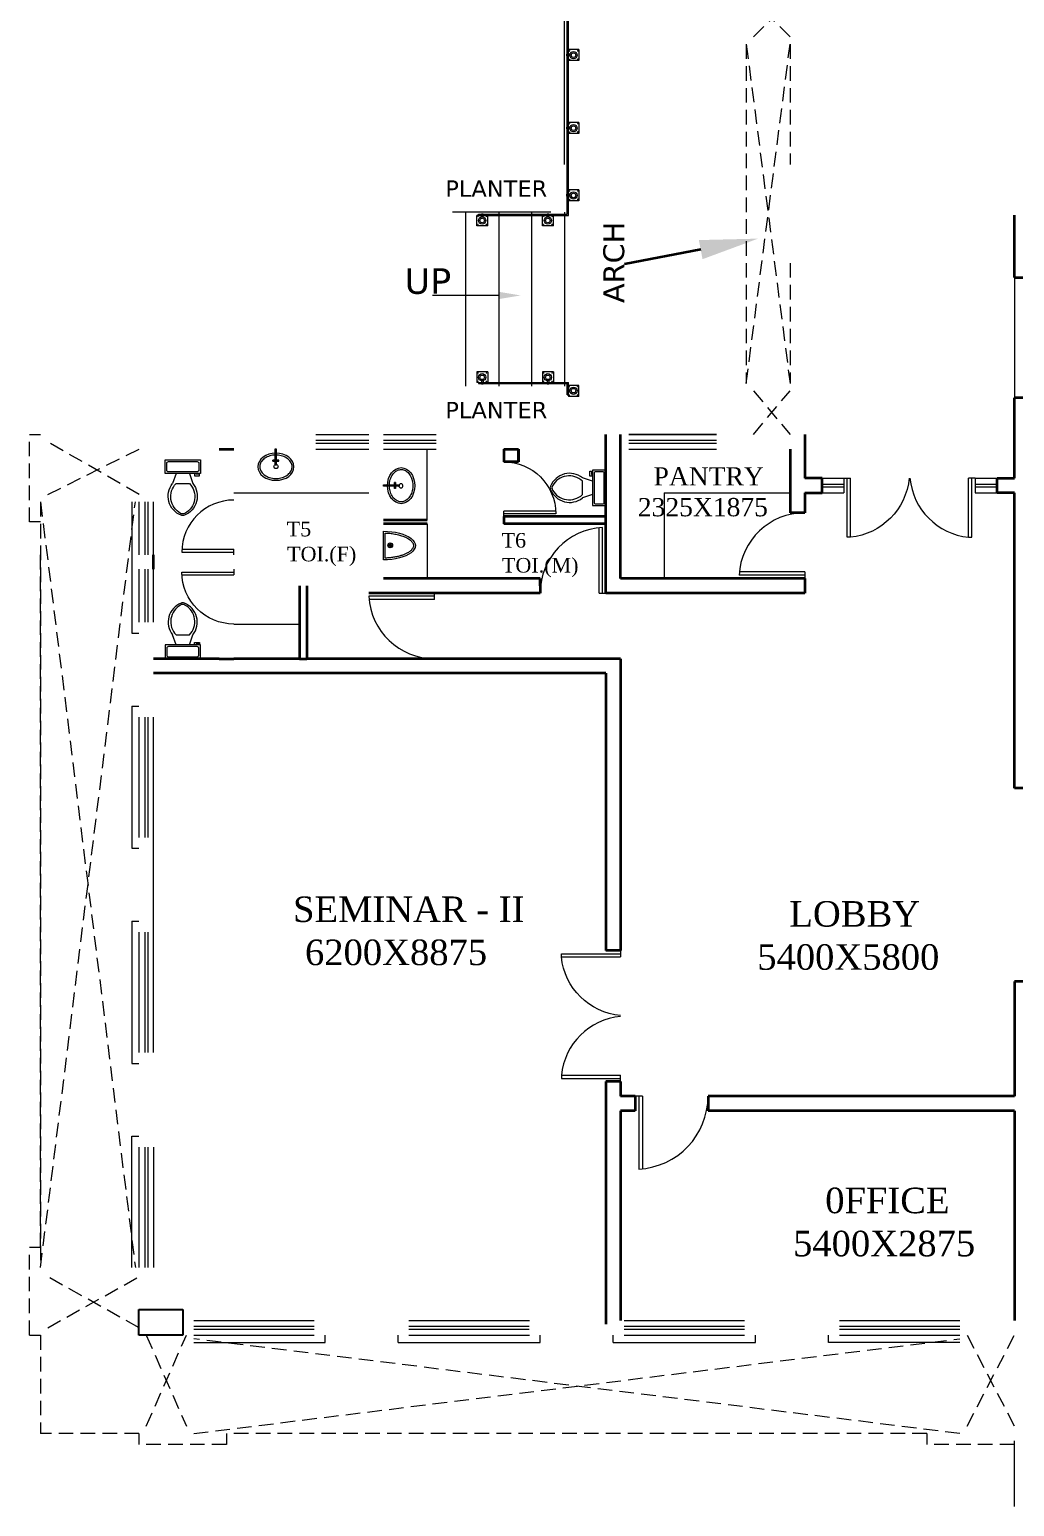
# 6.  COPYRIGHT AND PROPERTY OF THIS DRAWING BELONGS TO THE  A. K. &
# Model space of a CAD drawing. Header units: millimetres. Extents: x -3092162 to 4513894, y -12317808 to 1849994.
# Drawn here: x -449314 to -435814, y -5886606 to -5866354 of the extents above; entities that cross this region are included whole.
import ezdxf

# ---------------------------------------------------------------- set-up
doc = ezdxf.new("R2010")
doc.units = ezdxf.units.MM
doc.header["$LTSCALE"] = 2
doc.header["$MEASUREMENT"] = 0
doc.linetypes.add('DASHED2', pattern=[0.375, 0.25, -0.125])
doc.layers.add('AEROW', color=7, linetype='Continuous', lineweight=15, true_color=0x0d0d0d)
doc.layers.add('DOT', color=7, linetype='DASHED2', lineweight=0, true_color=0x89067c)
for name, color, linetype, lineweight in [('DETAIL', 240, 'Continuous', 9), ('DOOR', 27, 'Continuous', 5), ('door text', 7, 'Continuous', 15), ('FIXTURE', 252, 'Continuous', 0), ('glass', 5, 'Continuous', 15), ('RAILING', 47, 'Continuous', 13), ('RAMP', 253, 'Continuous', 9), ('SILL', 74, 'Continuous', 9), ('STAIR', 252, 'Continuous', 9), ('TEXT', 7, 'Continuous', 13), ('WAll', 250, 'Continuous', 35)]:
    doc.layers.add(name, color=color, linetype=linetype, lineweight=lineweight)
doc.styles.get("Standard").update_dxf_attribs({"font": '', "height": 500})
doc.styles.add('style2', font='')
doc.styles.get('Standard').set_extended_font_data('Times New Roman')
doc.styles.get('style2').set_extended_font_data('Verdana')

msp = doc.modelspace()

# ---------------------------------------------------------------- linework, layer by layer
at = {"ltscale": 100}
for p, q in [((-447814.3, -5883906.2), (-447214.3, -5883906.2)), ((-447814.3, -5884256.2), (-447814.3, -5883906.2)), ((-447214.3, -5883906.2), (-447214.3, -5884256.2)), ((-447214.3, -5884256.2), (-447814.3, -5884256.2))]:
    msp.add_line(p, q, dxfattribs=at)
at = {"layer": 'AEROW', "lineweight": 35, "ltscale": 100}
msp.add_lwpolyline([(-440114.6, -5869372.3), (-441160.4, -5869573)], dxfattribs=at)
at = {"layer": 'AEROW', "ltscale": 100}
msp.add_lwpolyline([(-442881.2, -5870000.4), (-443790.6, -5870000.4)], dxfattribs=at)
at = {"layer": 'AEROW', "lineweight": 35, "ltscale": 100}
msp.add_solid([(-440139.7, -5869241.3), (-439328.9, -5869221.5), (-440089.4, -5869503.2)], dxfattribs=at)
at = {"layer": 'AEROW', "ltscale": 100}
msp.add_solid([(-442881.2, -5869950.4), (-442581.2, -5870000.4), (-442881.2, -5870050.4)], dxfattribs=at)
at = {"layer": 'DETAIL', "color": 253, "lineweight": 5, "ltscale": 0.5}
for p, q in [((-441783.1, -5866628.7), (-441928.1, -5866628.7)), ((-441783.1, -5866778.7), (-441928.1, -5866778.7)), ((-441920.6, -5866641.7), (-441913.6, -5866641.7)), ((-441920.6, -5866641.7), (-441920.6, -5866648.7)), ((-441920.6, -5866648.7), (-441913.6, -5866648.7)), ((-441920.6, -5866758.7), (-441913.6, -5866758.7)), ((-441920.6, -5866758.7), (-441920.6, -5866765.7)), ((-441920.6, -5866765.7), (-441913.6, -5866765.7)), ((-441913.6, -5866641.7), (-441913.6, -5866648.7)), ((-441913.6, -5866758.7), (-441913.6, -5866765.7)), ((-441795.6, -5866641.7), (-441802.6, -5866641.7)), ((-441802.6, -5866641.7), (-441802.6, -5866648.7)), ((-441795.6, -5866648.7), (-441802.6, -5866648.7)), ((-441795.6, -5866758.7), (-441802.6, -5866758.7)), ((-441802.6, -5866758.7), (-441802.6, -5866765.7)), ((-441795.6, -5866765.7), (-441802.6, -5866765.7)), ((-441795.6, -5866641.7), (-441795.6, -5866648.7)), ((-441795.6, -5866758.7), (-441795.6, -5866765.7)), ((-441783.1, -5866628.7), (-441783.1, -5866778.7)), ((-441783.1, -5867628.7), (-441928.1, -5867628.7)), ((-441783.1, -5867778.7), (-441928.1, -5867778.7)), ((-441920.6, -5867641.7), (-441913.6, -5867641.7)), ((-441920.6, -5867641.7), (-441920.6, -5867648.7)), ((-441920.6, -5867648.7), (-441913.6, -5867648.7)), ((-441920.6, -5867758.7), (-441913.6, -5867758.7)), ((-441920.6, -5867758.7), (-441920.6, -5867765.7)), ((-441920.6, -5867765.7), (-441913.6, -5867765.7)), ((-441913.6, -5867641.7), (-441913.6, -5867648.7)), ((-441913.6, -5867758.7), (-441913.6, -5867765.7)), ((-441795.6, -5867641.7), (-441802.6, -5867641.7)), ((-441802.6, -5867641.7), (-441802.6, -5867648.7)), ((-441795.6, -5867648.7), (-441802.6, -5867648.7)), ((-441795.6, -5867758.7), (-441802.6, -5867758.7)), ((-441802.6, -5867758.7), (-441802.6, -5867765.7)), ((-441795.6, -5867765.7), (-441802.6, -5867765.7)), ((-441795.6, -5867641.7), (-441795.6, -5867648.7)), ((-441795.6, -5867758.7), (-441795.6, -5867765.7)), ((-441783.1, -5867628.7), (-441783.1, -5867778.7)), ((-441783.1, -5868551.3), (-441928.1, -5868551.3)), ((-441920.6, -5868564.3), (-441913.6, -5868564.3)), ((-441920.6, -5868564.3), (-441920.6, -5868571.3)), ((-441920.6, -5868571.3), (-441913.6, -5868571.3)), ((-441913.6, -5868564.3), (-441913.6, -5868571.3)), ((-441795.6, -5868564.3), (-441802.6, -5868564.3)), ((-441802.6, -5868564.3), (-441802.6, -5868571.3)), ((-441795.6, -5868571.3), (-441802.6, -5868571.3)), ((-441795.6, -5868564.3), (-441795.6, -5868571.3)), ((-441783.1, -5868551.3), (-441783.1, -5868701.3)), ((-441783.1, -5868701.3), (-441928.1, -5868701.3)), ((-441920.6, -5868681.3), (-441913.6, -5868681.3)), ((-441920.6, -5868681.3), (-441920.6, -5868688.3)), ((-441920.6, -5868688.3), (-441913.6, -5868688.3)), ((-441913.6, -5868681.3), (-441913.6, -5868688.3)), ((-441795.6, -5868681.3), (-441802.6, -5868681.3)), ((-441802.6, -5868681.3), (-441802.6, -5868688.3)), ((-441795.6, -5868688.3), (-441802.6, -5868688.3)), ((-441795.6, -5868681.3), (-441795.6, -5868688.3)), ((-443183.1, -5869047.9), (-443183.1, -5868902.9)), ((-443170.1, -5868910.4), (-443170.1, -5868917.4)), ((-443163.1, -5868910.4), (-443170.1, -5868910.4)), ((-443163.1, -5868917.4), (-443170.1, -5868917.4)), ((-443170.1, -5869035.4), (-443170.1, -5869028.4)), ((-443163.1, -5869028.4), (-443170.1, -5869028.4)), ((-443163.1, -5868910.4), (-443163.1, -5868917.4)), ((-443163.1, -5869035.4), (-443163.1, -5869028.4)), ((-443053.1, -5868910.4), (-443053.1, -5868917.4)), ((-443046.1, -5868910.4), (-443053.1, -5868910.4)), ((-443046.1, -5868917.4), (-443053.1, -5868917.4)), ((-443053.1, -5869035.4), (-443053.1, -5869028.4)), ((-443046.1, -5869028.4), (-443053.1, -5869028.4)), ((-443046.1, -5868910.4), (-443046.1, -5868917.4)), ((-443046.1, -5869035.4), (-443046.1, -5869028.4)), ((-443033.1, -5869047.9), (-443033.1, -5868902.9)), ((-442283.1, -5869047.9), (-442283.1, -5868902.9)), ((-442270.1, -5868910.4), (-442270.1, -5868917.4)), ((-442263.1, -5868910.4), (-442270.1, -5868910.4)), ((-442263.1, -5868917.4), (-442270.1, -5868917.4)), ((-442270.1, -5869035.4), (-442270.1, -5869028.4)), ((-442263.1, -5869028.4), (-442270.1, -5869028.4)), ((-442263.1, -5868910.4), (-442263.1, -5868917.4)), ((-442263.1, -5869035.4), (-442263.1, -5869028.4)), ((-442153.1, -5868910.4), (-442153.1, -5868917.4)), ((-442146.1, -5868910.4), (-442153.1, -5868910.4)), ((-442146.1, -5868917.4), (-442153.1, -5868917.4)), ((-442153.1, -5869035.4), (-442153.1, -5869028.4)), ((-442146.1, -5869028.4), (-442153.1, -5869028.4)), ((-442146.1, -5868910.4), (-442146.1, -5868917.4)), ((-442146.1, -5869035.4), (-442146.1, -5869028.4)), ((-442133.1, -5869047.9), (-442133.1, -5868902.9)), ((-443033.1, -5869047.9), (-443183.1, -5869047.9)), ((-443163.1, -5869035.4), (-443170.1, -5869035.4)), ((-443046.1, -5869035.4), (-443053.1, -5869035.4)), ((-442133.1, -5869047.9), (-442283.1, -5869047.9)), ((-442263.1, -5869035.4), (-442270.1, -5869035.4)), ((-442146.1, -5869035.4), (-442153.1, -5869035.4)), ((-443033.1, -5871047.9), (-443183.1, -5871047.9)), ((-443183.1, -5871047.9), (-443183.1, -5871192.9)), ((-443033.1, -5871047.9), (-443033.1, -5871192.9)), ((-442133.1, -5871047.9), (-442283.1, -5871047.9)), ((-442283.1, -5871047.9), (-442283.1, -5871192.9)), ((-442133.1, -5871047.9), (-442133.1, -5871192.9)), ((-443170.1, -5871060.4), (-443170.1, -5871067.4)), ((-443163.1, -5871060.4), (-443170.1, -5871060.4)), ((-443163.1, -5871067.4), (-443170.1, -5871067.4)), ((-443170.1, -5871185.4), (-443170.1, -5871178.4)), ((-443163.1, -5871178.4), (-443170.1, -5871178.4)), ((-443163.1, -5871185.4), (-443170.1, -5871185.4)), ((-443163.1, -5871060.4), (-443163.1, -5871067.4)), ((-443163.1, -5871185.4), (-443163.1, -5871178.4)), ((-443053.1, -5871060.4), (-443053.1, -5871067.4)), ((-443046.1, -5871060.4), (-443053.1, -5871060.4)), ((-443046.1, -5871067.4), (-443053.1, -5871067.4)), ((-443053.1, -5871185.4), (-443053.1, -5871178.4)), ((-443046.1, -5871178.4), (-443053.1, -5871178.4)), ((-443046.1, -5871185.4), (-443053.1, -5871185.4)), ((-443046.1, -5871060.4), (-443046.1, -5871067.4)), ((-443046.1, -5871185.4), (-443046.1, -5871178.4)), ((-442270.1, -5871060.4), (-442270.1, -5871067.4)), ((-442263.1, -5871060.4), (-442270.1, -5871060.4)), ((-442263.1, -5871067.4), (-442270.1, -5871067.4)), ((-442270.1, -5871185.4), (-442270.1, -5871178.4)), ((-442263.1, -5871178.4), (-442270.1, -5871178.4)), ((-442263.1, -5871185.4), (-442270.1, -5871185.4)), ((-442263.1, -5871060.4), (-442263.1, -5871067.4)), ((-442263.1, -5871185.4), (-442263.1, -5871178.4)), ((-442153.1, -5871060.4), (-442153.1, -5871067.4)), ((-442146.1, -5871060.4), (-442153.1, -5871060.4)), ((-442146.1, -5871067.4), (-442153.1, -5871067.4)), ((-442153.1, -5871185.4), (-442153.1, -5871178.4)), ((-442146.1, -5871178.4), (-442153.1, -5871178.4)), ((-442146.1, -5871185.4), (-442153.1, -5871185.4)), ((-442146.1, -5871060.4), (-442146.1, -5871067.4)), ((-442146.1, -5871185.4), (-442146.1, -5871178.4)), ((-441783.1, -5871234.5), (-441928.1, -5871234.5)), ((-441920.6, -5871247.5), (-441913.6, -5871247.5)), ((-441920.6, -5871254.5), (-441920.6, -5871247.5)), ((-441920.6, -5871254.5), (-441913.6, -5871254.5)), ((-441913.6, -5871254.5), (-441913.6, -5871247.5)), ((-441795.6, -5871247.5), (-441802.6, -5871247.5)), ((-441802.6, -5871254.5), (-441802.6, -5871247.5)), ((-441795.6, -5871254.5), (-441802.6, -5871254.5)), ((-441795.6, -5871254.5), (-441795.6, -5871247.5)), ((-441783.1, -5871384.5), (-441783.1, -5871234.5)), ((-441783.1, -5871384.5), (-441928.1, -5871384.5)), ((-441920.6, -5871364.5), (-441913.6, -5871364.5)), ((-441920.6, -5871371.5), (-441920.6, -5871364.5)), ((-441920.6, -5871371.5), (-441913.6, -5871371.5)), ((-441913.6, -5871371.5), (-441913.6, -5871364.5)), ((-441795.6, -5871364.5), (-441802.6, -5871364.5)), ((-441802.6, -5871371.5), (-441802.6, -5871364.5)), ((-441795.6, -5871371.5), (-441802.6, -5871371.5)), ((-441795.6, -5871371.5), (-441795.6, -5871364.5))]:
    msp.add_line(p, q, dxfattribs=at)
at = {"layer": 'DOOR', "color": 252, "ltscale": 200}
for p, q in [((-438151.8, -5872506.2), (-438061.8, -5872506.2)), ((-438106.8, -5873316.2), (-438106.8, -5872506.2)), ((-438061.8, -5873316.2), (-438061.8, -5872506.2)), ((-436441.8, -5873316.2), (-436441.8, -5872506.2)), ((-436351.8, -5872506.2), (-436441.8, -5872506.2)), ((-436396.8, -5873316.2), (-436396.8, -5872506.2)), ((-438061.8, -5873316.2), (-438106.8, -5873316.2)), ((-436441.8, -5873316.2), (-436396.8, -5873316.2)), ((-442024.3, -5879026.2), (-441214.3, -5879026.2)), ((-442024.3, -5879071.2), (-442024.3, -5879026.2)), ((-442024.3, -5879071.2), (-441214.3, -5879071.2)), ((-441214.3, -5878981.2), (-441214.3, -5879071.2)), ((-442024.3, -5880691.2), (-441214.3, -5880691.2)), ((-442024.3, -5880691.2), (-442024.3, -5880736.2)), ((-442024.3, -5880736.2), (-441214.3, -5880736.2)), ((-441214.3, -5880781.2), (-441214.3, -5880691.2))]:
    msp.add_line(p, q, dxfattribs=at)
at = {"layer": 'DOOR', "ltscale": 200}
for p, q in [((-442102.8, -5872956.2), (-442814.3, -5872956.2)), ((-442814.3, -5873031.2), (-442814.3, -5872956.2)), ((-442101.8, -5872993.7), (-442814.3, -5872993.7)), ((-447225.9, -5873480.9), (-446514.4, -5873480.9)), ((-446514.4, -5873555.9), (-446514.4, -5873480.9)), ((-447226.9, -5873518.4), (-446514.4, -5873518.4)), ((-447226.9, -5873793.4), (-446514.4, -5873793.4)), ((-447225.9, -5873830.9), (-446514.4, -5873830.9)), ((-446514.4, -5873755.9), (-446514.4, -5873830.9))]:
    msp.add_line(p, q, dxfattribs=at)
at = {"layer": 'DOOR', "ltscale": 100}
for p, q in [((-441504.3, -5874081.2), (-441504.3, -5873185.7)), ((-441459.3, -5874081.2), (-441459.3, -5873182.3)), ((-438689.3, -5873836.2), (-439588.2, -5873836.2)), ((-438689.3, -5873791.2), (-439584.8, -5873791.2)), ((-438689.3, -5873791.2), (-438689.3, -5873881.2)), ((-443765.4, -5874171.2), (-443765.4, -5874081.2)), ((-441504.3, -5874081.2), (-441414.3, -5874081.2)), ((-443765.4, -5874126.2), (-444664.3, -5874126.2)), ((-443765.4, -5874171.2), (-444660.9, -5874171.2)), ((-440914.3, -5880981.2), (-441014.3, -5880981.2)), ((-440964.3, -5880981.2), (-440964.3, -5881979.9)), ((-440914.3, -5880981.2), (-440914.3, -5881976.2))]:
    msp.add_line(p, q, dxfattribs=at)
for centre, radius, start, end in [((-438689.3, -5873881.2), 900, 90, 177.13402), ((-441414.3, -5874081.2), 900, 92.86598, 180), ((-443765.4, -5874081.2), 900, 182.86598, 270), ((-441014.3, -5880981.2), 1000, 272.86598, 0)]:
    msp.add_arc(centre, radius, start, end, dxfattribs=at)
at = {"layer": 'DOOR', "color": 252, "ltscale": 200, "extrusion": (0, 0, -1)}
for centre, major_axis, start_param, end_param in [((-438154.5, -5872419.6), (331.6, 838.1), 1.2893849, 2.6618696), ((-441127.8, -5878978.5), (901.3, 4), 1.670585, 3.0430697)]:
    msp.add_ellipse(centre, major_axis=major_axis, ratio=1, start_param=start_param, end_param=end_param, dxfattribs=at)
at = {"layer": 'DOOR', "color": 252, "ltscale": 200}
for centre, major_axis, start_param, end_param in [((-436349.2, -5872419.6), (-331.6, 838.1), 1.2893849, 2.6618696), ((-441127.8, -5880783.9), (-901.3, 4), -1.4710077, -0.098523)]:
    msp.add_ellipse(centre, major_axis=major_axis, ratio=1, start_param=start_param, end_param=end_param, dxfattribs=at)
at = {"layer": 'DOT', "ltscale": 400}
for p, q in [((-438889.3, -5866456.2), (-439389.3, -5865956.2)), ((-439389.3, -5866456.2), (-438889.3, -5865956.2)), ((-439489.3, -5866556.2), (-439489.3, -5871206.2)), ((-439489.3, -5871206.2), (-438889.3, -5866556.2)), ((-439489.3, -5866556.2), (-438889.3, -5871206.2)), ((-439489.3, -5866556.2), (-439489.3, -5871206.2)), ((-439489.3, -5871206.2), (-438889.3, -5866556.2)), ((-439489.3, -5866556.2), (-438889.3, -5871206.2)), ((-438889.3, -5866556.2), (-438889.3, -5868206.2)), ((-438889.3, -5866556.2), (-438889.3, -5868206.2)), ((-438889.3, -5869556.2), (-438889.3, -5871206.2)), ((-438889.3, -5869556.2), (-438889.3, -5871206.2)), ((-439389.3, -5871906.2), (-438889.3, -5871306.2)), ((-439389.3, -5871306.2), (-438889.3, -5871906.2)), ((-449314.3, -5873106), (-449314.3, -5871906.2)), ((-449314.3, -5871906.2), (-449164.3, -5871906.2)), ((-447813.9, -5872730.9), (-449064.3, -5872005.9)), ((-449064.3, -5872730.9), (-447813.9, -5872106.2)), ((-449164.3, -5872830.9), (-447863.9, -5883330.9)), ((-449164.3, -5883330.9), (-447863.9, -5872830.9)), ((-449164.3, -5872831.2), (-449164.3, -5883331.2)), ((-449164.3, -5873106), (-449314.3, -5873106)), ((-449164.3, -5883056.4), (-449164.3, -5873456)), ((-449314.3, -5884256.2), (-449314.3, -5883056.4)), ((-449164.3, -5883056.4), (-449314.3, -5883056.4)), ((-449064.3, -5884156.2), (-447813.9, -5883455.9)), ((-447813.9, -5884156.2), (-449064.3, -5883455.9)), ((-449314.3, -5884256.2), (-449164.3, -5884256.2)), ((-449164.3, -5884256.2), (-449164.3, -5885606.2)), ((-447714.3, -5885506.2), (-447163.4, -5884256.2)), ((-447713.9, -5884256.2), (-447164.3, -5885506.2)), ((-447064.3, -5885606.2), (-436563.4, -5884306.2)), ((-436563.4, -5885606.2), (-447063.4, -5884306.2)), ((-436463.4, -5885506.2), (-435813.9, -5884256.2)), ((-436463.4, -5884256.2), (-435814.3, -5885506.2)), ((-447814.3, -5885606.2), (-449164.3, -5885606.2)), ((-447813.9, -5885756.2), (-447813.9, -5885606.2)), ((-437013.7, -5885606.2), (-446614.2, -5885606.2)), ((-446614.2, -5885606.2), (-446614.2, -5885756.2)), ((-437013.7, -5885606.2), (-437013.7, -5885756.2)), ((-446614.2, -5885756.2), (-447813.9, -5885756.2)), ((-435813.9, -5885756.2), (-437013.7, -5885756.2))]:
    msp.add_line(p, q, dxfattribs=at)
at = {"layer": 'FIXTURE'}
for p, q in [((-447456.6, -5872440.8), (-447456.6, -5872256.2)), ((-447456.6, -5872256.2), (-446972, -5872256.2)), ((-446972, -5872256.2), (-446972, -5872440.8)), ((-446972, -5872440.8), (-447456.6, -5872440.8)), ((-447433.6, -5872394.7), (-447433.6, -5872302.4)), ((-447410.5, -5872279.3), (-447018.2, -5872279.3)), ((-447018.2, -5872417.7), (-447410.5, -5872417.7)), ((-447306.6, -5872440.8), (-447352.8, -5872579.3)), ((-447122, -5872440.8), (-447075.9, -5872579.3)), ((-447052.8, -5872440.8), (-447052.8, -5872475.4)), ((-447029.7, -5872452.4), (-447029.7, -5872440.8)), ((-446983.5, -5872452.4), (-447029.7, -5872452.4)), ((-446995.1, -5872302.4), (-446995.1, -5872394.7)), ((-446983.5, -5872475.4), (-446983.5, -5872452.4)), ((-441632.5, -5872477.4), (-441632.5, -5872408.2)), ((-441632.5, -5872408.2), (-441609.4, -5872408.2)), ((-441609.4, -5872408.2), (-441609.4, -5872454.3)), ((-441609.4, -5872454.3), (-441597.9, -5872454.3)), ((-441413.2, -5872396.6), (-441597.9, -5872396.6)), ((-441597.9, -5872396.6), (-441597.9, -5872881.3)), ((-441574.8, -5872442.8), (-441574.8, -5872835.1)), ((-441459.4, -5872419.7), (-441551.7, -5872419.7)), ((-441436.3, -5872835.1), (-441436.3, -5872442.8)), ((-441413.2, -5872881.3), (-441413.2, -5872396.6)), ((-447306.6, -5872579.3), (-447122, -5872579.3)), ((-447052.8, -5872475.4), (-446983.5, -5872475.4)), ((-441597.9, -5872546.7), (-441736.3, -5872500.5)), ((-441736.3, -5872731.3), (-441736.3, -5872546.7)), ((-441597.9, -5872477.4), (-441632.5, -5872477.4)), ((-441597.9, -5872731.3), (-441736.3, -5872777.4)), ((-441551.7, -5872858.2), (-441459.4, -5872858.2)), ((-441597.9, -5872881.3), (-441413.2, -5872881.3)), ((-447306.6, -5874793), (-447352.8, -5874654.6)), ((-447306.6, -5874654.6), (-447122, -5874654.6)), ((-447122, -5874793), (-447075.9, -5874654.6)), ((-447456.6, -5874793), (-447456.6, -5874977.6)), ((-446972, -5874793), (-447456.6, -5874793)), ((-447433.6, -5874839.2), (-447433.6, -5874931.5)), ((-447018.2, -5874816.1), (-447410.5, -5874816.1)), ((-447052.8, -5874758.4), (-446983.5, -5874758.4)), ((-447052.8, -5874793), (-447052.8, -5874758.4)), ((-446983.5, -5874781.5), (-447029.7, -5874781.5)), ((-447029.7, -5874781.5), (-447029.7, -5874793)), ((-446995.1, -5874931.5), (-446995.1, -5874839.2)), ((-446983.5, -5874758.4), (-446983.5, -5874781.5)), ((-446972, -5874977.6), (-446972, -5874793)), ((-447456.6, -5874977.6), (-446972, -5874977.6)), ((-447410.5, -5874954.6), (-447018.2, -5874954.6))]:
    msp.add_line(p, q, dxfattribs=at)
at = {"layer": 'FIXTURE', "ltscale": 100}
for p, q in [((-445898, -5872259.7), (-445980, -5872259.7)), ((-445898, -5872259.7), (-445980, -5872259.7)), ((-445980, -5872273.4), (-445980, -5872259.7)), ((-445950.3, -5872106.2), (-445950.3, -5872321.1)), ((-445950.3, -5872106.2), (-445950.3, -5872321.1)), ((-445928.4, -5872106.2), (-445950.3, -5872106.2)), ((-445928.4, -5872321.1), (-445928.4, -5872106.2)), ((-445928.4, -5872321.1), (-445928.4, -5872106.2)), ((-445898, -5872273.4), (-445898, -5872259.7)), ((-445898, -5872273.4), (-445898, -5872259.7)), ((-443864.3, -5873081.2), (-443864.3, -5872106.2)), ((-445980, -5872273.4), (-445898, -5872273.4)), ((-445980, -5872273.4), (-445898, -5872273.4)), ((-445950.3, -5872321.1), (-445928.4, -5872321.1)), ((-445950.3, -5872321.1), (-445928.4, -5872321.1)), ((-444464.3, -5872595.5), (-444249.4, -5872595.5)), ((-444464.3, -5872595.5), (-444249.4, -5872595.5)), ((-444464.3, -5872617.5), (-444464.3, -5872595.5)), ((-444249.4, -5872617.5), (-444464.3, -5872617.5)), ((-444249.4, -5872617.5), (-444464.3, -5872617.5)), ((-444310.8, -5872647.8), (-444310.8, -5872565.9)), ((-444310.8, -5872647.8), (-444310.8, -5872565.9)), ((-444297.2, -5872565.9), (-444310.8, -5872565.9)), ((-444297.2, -5872647.8), (-444310.8, -5872647.8)), ((-444297.2, -5872647.8), (-444310.8, -5872647.8)), ((-444297.2, -5872565.9), (-444297.2, -5872647.8)), ((-444297.2, -5872565.9), (-444297.2, -5872647.8)), ((-444249.4, -5872595.5), (-444249.4, -5872617.5)), ((-444249.4, -5872595.5), (-444249.4, -5872617.5)), ((-446514.4, -5872706.2), (-444664.3, -5872706.2)), ((-440614.3, -5872706.2), (-438889.3, -5872706.2)), ((-440614.3, -5872706.2), (-440614.3, -5873881.2)), ((-444464.3, -5873626.7), (-444464.3, -5873233.2)), ((-444439.3, -5873601.4), (-444439.3, -5873258.5)), ((-443864.3, -5873131.2), (-443864.3, -5873881.2)), ((-444403.2, -5873427.2), (-444337.2, -5873427.2)), ((-444346.6, -5873404.2), (-444396, -5873447.8)), ((-444394.1, -5873404.5), (-444346.3, -5873449.9)), ((-444370.2, -5873394.2), (-444370.2, -5873460.2)), ((-446514.4, -5874505.9), (-445614.3, -5874505.9))]:
    msp.add_line(p, q, dxfattribs=at)
msp.add_circle((-444370.2, -5873427.2), 33, dxfattribs=at)
at = {"layer": 'FIXTURE', "ltscale": 100, "extrusion": (0, 0, -1)}
for centre, major_axis, ratio, start_param, end_param in [((-445936.9, -5872349.2), (-247.1, 0), 0.7539776, 3.1415927, 9.424778), ((-445936.9, -5872349.2), (-247.1, 0), 0.7539776, 3.1415927, 9.424778), ((-444223.9, -5872610.5), (0, 28.3), 1, 0.7853973, 7.0685826), ((-444464.3, -5873430), (-438.1, 0), 0.4490668, 1.5707963, 4.712389)]:
    msp.add_ellipse(centre, major_axis=major_axis, ratio=ratio, start_param=start_param, end_param=end_param, dxfattribs=at)
at = {"layer": 'FIXTURE', "extrusion": (0, 0, -1)}
for centre, major_axis, start_param, end_param in [((-447413.4, -5872299.5), (14.4, 14.4), 3.7850938, 5.6396842), ((-447413.4, -5872397.6), (14.4, 14.4), 2.2142975, 4.0688878), ((-447015.3, -5872299.5), (14.4, 14.4), 5.3558901, 7.2104805), ((-447015.3, -5872397.6), (14.4, -14.4), -0.9272952, 0.9272952), ((-447133.1, -5872754.2), (198.6, 198.6), 2.7356164, 4.5994785), ((-447117.4, -5872759.7), (184.9, 184.9), 2.8623713, 4.6885145), ((-447295.5, -5872754.2), (61, 274.1), 0.6794912, 2.5433536), ((-447311.2, -5872759.7), (260.2, -25.7), -0.8599537, 0.9661885), ((-447214.3, -5872934.5), (43.5, 43.5), 1.8500136, 2.8623713), ((-447214.3, -5872957.9), (43.5, 43.5), 1.9767696, 2.7356164)]:
    msp.add_ellipse(centre, major_axis=major_axis, ratio=1, start_param=start_param, end_param=end_param, dxfattribs=at)
at = {"layer": 'FIXTURE', "ltscale": 100}
for centre, major_axis, ratio, start_param, end_param in [((-445935.3, -5872346.6), (-20, 20), 1, 3.1415927, 9.424778), ((-444221.3, -5872608.9), (0, 247.1), 0.7539776, 1.5707963, 7.8539816), ((-444221.3, -5872608.9), (0, 247.1), 0.7539776, 1.5707963, 7.8539816)]:
    msp.add_ellipse(centre, major_axis=major_axis, ratio=ratio, start_param=start_param, end_param=end_param, dxfattribs=at)
at = {"layer": 'FIXTURE'}
for centre, major_axis, start_param, end_param in [((-441911.3, -5872720.2), (274.5, 59.3), 0.6856543, 2.5495167), ((-441916.7, -5872735.9), (-26.3, 260.1), -0.8621568, 0.9639854), ((-441554.6, -5872439.9), (-14.4, 14.4), -0.9272952, 0.9272952), ((-441456.5, -5872439.9), (14.4, 14.4), 5.3558901, 7.2104805), ((-442115, -5872639), (43.5, 43.5), 1.9767696, 2.7356164), ((-441911.3, -5872557.7), (198.6, 198.6), 2.7356164, 4.5994785), ((-442091.6, -5872639), (43.5, 43.5), 1.8500136, 2.8623713), ((-441916.7, -5872542), (184.9, 184.9), 2.8623713, 4.6885145), ((-441554.6, -5872838), (14.4, 14.4), 2.2142975, 4.0688878), ((-441456.5, -5872838), (14.4, 14.4), 3.7850938, 5.6396842), ((-447133.1, -5874479.6), (-99.2, 262.7), 0.0183041, 1.8821662), ((-447117.4, -5874474.1), (-117.3, 233.7), 0.0409433, 1.8670865), ((-447214.3, -5874299.3), (-43.5, 43.5), -1.2915791, -0.2792213), ((-447214.3, -5874275.9), (-43.5, 43.5), -1.1648231, -0.4059763), ((-447295.5, -5874479.6), (29.3, 279.3), 4.1443993, 6.0082616), ((-447311.2, -5874474.1), (184.9, 184.9), 4.7362603, 6.5624025), ((-447413.4, -5874836.3), (-14.4, 14.4), -0.9272952, 0.9272952), ((-447015.3, -5874836.3), (14.4, 14.4), 5.3558901, 7.2104805), ((-447413.4, -5874934.4), (-14.4, 14.4), 0.6435011, 2.4980915), ((-447015.3, -5874934.4), (14.4, 14.4), 3.7850938, 5.6396842)]:
    msp.add_ellipse(centre, major_axis=major_axis, ratio=1, start_param=start_param, end_param=end_param, dxfattribs=at)
at = {"layer": 'FIXTURE', "ltscale": 100}
for points, knots in [([(-445715.4, -5872349.2), (-445715.4, -5872364.3), (-445718.4, -5872379.4), (-445731.4, -5872411.5), (-445742.7, -5872428.4), (-445773.3, -5872458.8), (-445792.4, -5872472.2), (-445836.5, -5872493.6), (-445861.2, -5872501.4), (-445913.2, -5872510.2), (-445940.2, -5872511.1), (-445993.1, -5872505.9), (-446018.8, -5872499.7), (-446065.4, -5872481.3), (-446086.3, -5872469.1), (-446120.7, -5872440.6), (-446134.1, -5872424.3), (-446152.5, -5872390.2), (-446157.5, -5872372.4), (-446159.2, -5872336.8), (-446155.9, -5872318.8), (-446140.8, -5872284.2), (-446129.1, -5872267.4), (-446097.7, -5872237.4), (-446078.2, -5872224.2), (-446033.6, -5872203.4), (-446008.6, -5872195.9), (-445956.4, -5872187.9), (-445929.3, -5872187.4), (-445876.7, -5872193.4), (-445851.1, -5872199.9), (-445805, -5872218.9), (-445784.5, -5872231.4), (-445750.9, -5872260.4), (-445737.9, -5872276.7), (-445720.4, -5872311), (-445715.8, -5872328.9), (-445715.4, -5872347.5), (-445715.4, -5872348.4), (-445715.4, -5872349.2)], [0, 0, 0, 0, 0.2970025, 0.2970025, 0.6481611, 0.6481611, 0.9993197, 0.9993197, 1.3504783, 1.3504783, 1.7016369, 1.7016369, 2.0527955, 2.0527955, 2.403954, 2.403954, 2.7551126, 2.7551126, 3.1062712, 3.1062712, 3.4574298, 3.4574298, 3.8085884, 3.8085884, 4.159747, 4.159747, 4.5109056, 4.5109056, 4.8620642, 4.8620642, 5.2132228, 5.2132228, 5.5643814, 5.5643814, 5.91554, 5.91554, 6.2666986, 6.2666986, 6.2831853, 6.2831853, 6.2831853, 6.2831853]), ([(-445715.4, -5872349.2), (-445715.4, -5872364.3), (-445718.4, -5872379.4), (-445731.4, -5872411.5), (-445742.7, -5872428.4), (-445773.3, -5872458.8), (-445792.4, -5872472.2), (-445836.5, -5872493.6), (-445861.2, -5872501.4), (-445913.2, -5872510.2), (-445940.2, -5872511.1), (-445993.1, -5872505.9), (-446018.8, -5872499.7), (-446065.4, -5872481.3), (-446086.3, -5872469.1), (-446120.7, -5872440.6), (-446134.1, -5872424.3), (-446152.5, -5872390.2), (-446157.5, -5872372.4), (-446159.2, -5872336.8), (-446155.9, -5872318.8), (-446140.8, -5872284.2), (-446129.1, -5872267.4), (-446097.7, -5872237.4), (-446078.2, -5872224.2), (-446033.6, -5872203.4), (-446008.6, -5872195.9), (-445956.4, -5872187.9), (-445929.3, -5872187.4), (-445876.7, -5872193.4), (-445851.1, -5872199.9), (-445805, -5872218.9), (-445784.5, -5872231.4), (-445750.9, -5872260.4), (-445737.9, -5872276.7), (-445720.4, -5872311), (-445715.8, -5872328.9), (-445715.4, -5872347.5), (-445715.4, -5872348.4), (-445715.4, -5872349.2)], [0, 0, 0, 0, 0.2970025, 0.2970025, 0.6481611, 0.6481611, 0.9993197, 0.9993197, 1.3504783, 1.3504783, 1.7016369, 1.7016369, 2.0527955, 2.0527955, 2.403954, 2.403954, 2.7551126, 2.7551126, 3.1062712, 3.1062712, 3.4574298, 3.4574298, 3.8085884, 3.8085884, 4.159747, 4.159747, 4.5109056, 4.5109056, 4.8620642, 4.8620642, 5.2132228, 5.2132228, 5.5643814, 5.5643814, 5.91554, 5.91554, 6.2666986, 6.2666986, 6.2831853, 6.2831853, 6.2831853, 6.2831853]), ([(-444221.3, -5872830.4), (-444206.2, -5872830.4), (-444191.1, -5872827.5), (-444159, -5872814.4), (-444142.1, -5872803.1), (-444111.8, -5872772.6), (-444098.3, -5872753.4), (-444076.9, -5872709.4), (-444069.1, -5872684.6), (-444060.3, -5872632.7), (-444059.4, -5872605.6), (-444064.7, -5872552.8), (-444070.8, -5872527), (-444089.2, -5872480.4), (-444101.4, -5872459.5), (-444129.9, -5872425.2), (-444146.2, -5872411.7), (-444180.3, -5872393.3), (-444198.1, -5872388.3), (-444233.8, -5872386.7), (-444251.7, -5872390), (-444286.4, -5872405), (-444303.1, -5872416.8), (-444333.1, -5872448.1), (-444346.3, -5872467.7), (-444367.1, -5872512.3), (-444374.6, -5872537.3), (-444382.6, -5872589.4), (-444383.1, -5872616.5), (-444377.1, -5872669.2), (-444370.6, -5872694.7), (-444351.6, -5872740.8), (-444339.1, -5872761.4), (-444310.2, -5872794.9), (-444293.8, -5872808), (-444259.5, -5872825.5), (-444241.7, -5872830), (-444223, -5872830.4), (-444222.2, -5872830.4), (-444221.3, -5872830.4)], [0, 0, 0, 0, 0.2970025, 0.2970025, 0.6481611, 0.6481611, 0.9993197, 0.9993197, 1.3504783, 1.3504783, 1.7016369, 1.7016369, 2.0527955, 2.0527955, 2.403954, 2.403954, 2.7551126, 2.7551126, 3.1062712, 3.1062712, 3.4574298, 3.4574298, 3.8085884, 3.8085884, 4.159747, 4.159747, 4.5109056, 4.5109056, 4.8620642, 4.8620642, 5.2132228, 5.2132228, 5.5643814, 5.5643814, 5.91554, 5.91554, 6.2666986, 6.2666986, 6.2831853, 6.2831853, 6.2831853, 6.2831853]), ([(-444221.3, -5872830.4), (-444206.2, -5872830.4), (-444191.1, -5872827.5), (-444159, -5872814.4), (-444142.1, -5872803.1), (-444111.8, -5872772.6), (-444098.3, -5872753.4), (-444076.9, -5872709.4), (-444069.1, -5872684.6), (-444060.3, -5872632.7), (-444059.4, -5872605.6), (-444064.7, -5872552.8), (-444070.8, -5872527), (-444089.2, -5872480.4), (-444101.4, -5872459.5), (-444129.9, -5872425.2), (-444146.2, -5872411.7), (-444180.3, -5872393.3), (-444198.1, -5872388.3), (-444233.8, -5872386.7), (-444251.7, -5872390), (-444286.4, -5872405), (-444303.1, -5872416.8), (-444333.1, -5872448.1), (-444346.3, -5872467.7), (-444367.1, -5872512.3), (-444374.6, -5872537.3), (-444382.6, -5872589.4), (-444383.1, -5872616.5), (-444377.1, -5872669.2), (-444370.6, -5872694.7), (-444351.6, -5872740.8), (-444339.1, -5872761.4), (-444310.2, -5872794.9), (-444293.8, -5872808), (-444259.5, -5872825.5), (-444241.7, -5872830), (-444223, -5872830.4), (-444222.2, -5872830.4), (-444221.3, -5872830.4)], [0, 0, 0, 0, 0.2970025, 0.2970025, 0.6481611, 0.6481611, 0.9993197, 0.9993197, 1.3504783, 1.3504783, 1.7016369, 1.7016369, 2.0527955, 2.0527955, 2.403954, 2.403954, 2.7551126, 2.7551126, 3.1062712, 3.1062712, 3.4574298, 3.4574298, 3.8085884, 3.8085884, 4.159747, 4.159747, 4.5109056, 4.5109056, 4.8620642, 4.8620642, 5.2132228, 5.2132228, 5.5643814, 5.5643814, 5.91554, 5.91554, 6.2666986, 6.2666986, 6.2831853, 6.2831853, 6.2831853, 6.2831853]), ([(-444439.3, -5873258.5), (-444436.7, -5873258.6), (-444434, -5873258.7), (-444407.2, -5873259.6), (-444383.2, -5873261.4), (-444336.3, -5873266.7), (-444313.4, -5873270.3), (-444269.4, -5873279.1), (-444248.3, -5873284.3), (-444208.5, -5873296.2), (-444189.9, -5873302.9), (-444159.5, -5873315.8), (-444147.1, -5873321.8), (-444124.5, -5873334.4), (-444114.2, -5873340.9), (-444097.6, -5873353.2), (-444090.8, -5873358.8), (-444079, -5873370.2), (-444073.9, -5873375.9), (-444066, -5873386.2), (-444063.1, -5873390.8), (-444058.1, -5873399.9), (-444056.2, -5873404.4), (-444053.2, -5873413.2), (-444052.3, -5873417.6), (-444051.2, -5873426.1), (-444051, -5873430.4), (-444051.7, -5873438.9), (-444052.4, -5873443.2), (-444054.8, -5873451.9), (-444056.5, -5873456.4), (-444060.9, -5873465.4), (-444063.6, -5873470), (-444070.1, -5873479.3), (-444073.9, -5873484), (-444082.6, -5873493.4), (-444087.6, -5873498.1), (-444098.5, -5873507.4), (-444104.6, -5873512.1), (-444117.7, -5873521.1), (-444124.8, -5873525.6), (-444143.7, -5873536.4), (-444156.1, -5873542.5), (-444182.8, -5873554.2), (-444197.2, -5873559.6), (-444227.5, -5873569.7), (-444243.5, -5873574.2), (-444276.8, -5873582.4), (-444294.1, -5873586), (-444329.7, -5873592.1), (-444348, -5873594.7), (-444385.3, -5873598.6), (-444404.2, -5873600), (-444428.6, -5873601.1), (-444434, -5873601.2), (-444439.3, -5873601.4)], [1.6293931, 1.6293931, 1.6293931, 1.6293931, 1.6481808, 1.6481808, 1.8184621, 1.8184621, 1.9887433, 1.9887433, 2.1590246, 2.1590246, 2.3293058, 2.3293058, 2.4616285, 2.4616285, 2.5939513, 2.5939513, 2.7032414, 2.7032414, 2.8125316, 2.8125316, 2.9030563, 2.9030563, 2.993581, 2.993581, 3.0841057, 3.0841057, 3.1746304, 3.1746304, 3.2651552, 3.2651552, 3.3556799, 3.3556799, 3.4462046, 3.4462046, 3.5367293, 3.5367293, 3.627254, 3.627254, 3.7177787, 3.7177787, 3.8083035, 3.8083035, 3.9429214, 3.9429214, 4.0775393, 4.0775393, 4.2121572, 4.2121572, 4.3467751, 4.3467751, 4.481393, 4.481393, 4.6160109, 4.6160109, 4.6537922, 4.6537922, 4.6537922, 4.6537922])]:
    msp.add_open_spline(points, degree=3, knots=knots, dxfattribs=at)
at = {"layer": 'glass', "ltscale": 100}
for p, q in [((-445389.3, -5871986.2), (-444664.3, -5871986.2)), ((-445389.3, -5872026.2), (-444664.3, -5872026.2)), ((-444464.3, -5871986.2), (-443739.3, -5871986.2)), ((-444464.3, -5872026.2), (-443739.3, -5872026.2)), ((-441099.3, -5871986.2), (-439899.3, -5871986.2)), ((-441099.3, -5872026.2), (-439899.3, -5872026.2)), ((-438451.8, -5872586.2), (-438151.8, -5872586.2)), ((-438451.8, -5872626.2), (-438151.8, -5872626.2)), ((-436351.8, -5872586.2), (-436051.8, -5872586.2)), ((-436351.8, -5872626.2), (-436051.8, -5872626.2)), ((-447734.3, -5872831.2), (-447734.3, -5873555.9)), ((-447694.3, -5872831.2), (-447694.3, -5873555.9)), ((-447734.3, -5873755.9), (-447734.3, -5874481.2)), ((-447694.3, -5873755.9), (-447694.3, -5874481.2)), ((-447734.7, -5875781.2), (-447734.7, -5877431.2)), ((-447694.7, -5875781.2), (-447694.7, -5877431.2)), ((-447734.7, -5878731.2), (-447734.7, -5880381.2)), ((-447694.7, -5878731.2), (-447694.7, -5880381.2)), ((-447734.7, -5881681.2), (-447734.7, -5883331.2)), ((-447694.7, -5881681.2), (-447694.7, -5883331.2)), ((-447064.3, -5884136.2), (-445414.3, -5884136.2)), ((-447064.3, -5884176.2), (-445414.3, -5884176.2)), ((-444113.8, -5884136.2), (-442464.3, -5884136.2)), ((-444113.8, -5884176.2), (-442464.3, -5884176.2)), ((-441164.3, -5884136.2), (-439513.8, -5884136.2)), ((-441164.3, -5884176.2), (-439513.8, -5884176.2)), ((-438214.3, -5884136.2), (-436564.3, -5884136.2)), ((-438214.3, -5884176.2), (-436564.3, -5884176.2))]:
    msp.add_line(p, q, dxfattribs=at)
at = {"layer": 'RAILING', "ltscale": 100}
for p, q in [((-441928.1, -5868902.9), (-441928.1, -5861333.4)), ((-441944.1, -5868886.9), (-441944.1, -5861340)), ((-443160.9, -5868886.9), (-441944.1, -5868886.9)), ((-443160.9, -5868902.9), (-443160.9, -5868886.9)), ((-443160.9, -5868902.9), (-441928.1, -5868902.9)), ((-443160.9, -5871192.9), (-441928.1, -5871192.9)), ((-443160.9, -5871192.9), (-443160.9, -5871208.9)), ((-443160.9, -5871208.9), (-441944.1, -5871208.9)), ((-441944.1, -5871363.1), (-441944.1, -5871208.9)), ((-441928.1, -5871363.1), (-441928.1, -5871192.9)), ((-441944.1, -5871363.1), (-441928.1, -5871363.1))]:
    msp.add_line(p, q, dxfattribs=at)
at = {"layer": 'RAILING', "ltscale": 0.5}
for p, q in [((-441944.1, -5866691.2), (-441948.1, -5866691.2)), ((-441948.1, -5866716.2), (-441948.1, -5866691.2)), ((-441944.1, -5866716.2), (-441948.1, -5866716.2)), ((-441911.1, -5866691.2), (-441928.1, -5866691.2)), ((-441911.1, -5866716.2), (-441928.1, -5866716.2)), ((-441944.1, -5867691.2), (-441948.1, -5867691.2)), ((-441948.1, -5867716.2), (-441948.1, -5867691.2)), ((-441944.1, -5867716.2), (-441948.1, -5867716.2)), ((-441911.1, -5867691.2), (-441928.1, -5867691.2)), ((-441911.1, -5867716.2), (-441928.1, -5867716.2)), ((-441944.1, -5868613.8), (-441948.1, -5868613.8)), ((-441948.1, -5868638.8), (-441948.1, -5868613.8)), ((-441911.1, -5868613.8), (-441928.1, -5868613.8)), ((-441944.1, -5868638.8), (-441948.1, -5868638.8)), ((-441911.1, -5868638.8), (-441928.1, -5868638.8)), ((-443120.6, -5868886.9), (-443120.6, -5868882.9)), ((-443120.6, -5868882.9), (-443095.6, -5868882.9)), ((-443120.6, -5868919.9), (-443120.6, -5868902.9)), ((-443095.6, -5868886.9), (-443095.6, -5868882.9)), ((-443095.6, -5868919.9), (-443095.6, -5868902.9)), ((-442220.6, -5868886.9), (-442220.6, -5868882.9)), ((-442220.6, -5868882.9), (-442195.6, -5868882.9)), ((-442220.6, -5868919.9), (-442220.6, -5868902.9)), ((-442195.6, -5868886.9), (-442195.6, -5868882.9)), ((-442195.6, -5868919.9), (-442195.6, -5868902.9)), ((-443120.6, -5871175.9), (-443120.6, -5871192.9)), ((-443120.6, -5871208.9), (-443120.6, -5871212.9)), ((-443120.6, -5871212.9), (-443095.6, -5871212.9)), ((-443095.6, -5871175.9), (-443095.6, -5871192.9)), ((-443095.6, -5871208.9), (-443095.6, -5871212.9)), ((-442220.6, -5871175.9), (-442220.6, -5871192.9)), ((-442220.6, -5871208.9), (-442220.6, -5871212.9)), ((-442220.6, -5871212.9), (-442195.6, -5871212.9)), ((-442195.6, -5871175.9), (-442195.6, -5871192.9)), ((-442195.6, -5871208.9), (-442195.6, -5871212.9)), ((-441944.1, -5871297), (-441948.1, -5871297)), ((-441948.1, -5871297), (-441948.1, -5871322)), ((-441944.1, -5871322), (-441948.1, -5871322)), ((-441911.1, -5871297), (-441928.1, -5871297)), ((-441911.1, -5871322), (-441928.1, -5871322))]:
    msp.add_line(p, q, dxfattribs=at)
for centre, radius in [((-441858.1, -5866706.2), 50), ((-441858.1, -5866706.2), 31), ((-441858.1, -5867706.2), 50), ((-441858.1, -5867706.2), 31), ((-441858.1, -5868628.8), 50), ((-441858.1, -5868628.8), 31), ((-443110.6, -5868972.9), 50), ((-443110.6, -5868972.9), 31), ((-442210.6, -5868972.9), 50), ((-442210.6, -5868972.9), 31), ((-443110.6, -5871122.9), 50), ((-443110.6, -5871122.9), 31), ((-442210.6, -5871122.9), 50), ((-442210.6, -5871122.9), 31), ((-441858.1, -5871307), 50), ((-441858.1, -5871307), 31)]:
    msp.add_circle(centre, radius, dxfattribs=at)
for centre, start, end in [((-441911.1, -5866703.7), 66.47811, 90), ((-441911.1, -5866703.7), 270, 288.12063), ((-441911.1, -5867703.7), 66.47811, 90), ((-441911.1, -5867703.7), 270, 288.12063), ((-441911.1, -5868626.3), 66.47811, 90), ((-441911.1, -5868626.3), 270, 288.12063), ((-443108.1, -5868919.9), 180, 198.12063), ((-443108.1, -5868919.9), 336.47811, 0), ((-442208.1, -5868919.9), 180, 198.12063), ((-442208.1, -5868919.9), 336.47811, 0), ((-443108.1, -5871175.9), 161.87937, 180), ((-443108.1, -5871175.9), 0, 23.52189), ((-442208.1, -5871175.9), 161.87937, 180), ((-442208.1, -5871175.9), 0, 23.52189), ((-441911.1, -5871309.5), 71.87937, 90), ((-441911.1, -5871309.5), 270, 293.52189)]:
    msp.add_arc(centre, 12.5, start, end, dxfattribs=at)
at = {"layer": 'RAMP', "ltscale": 100}
msp.add_line((-441983.1, -5868206.2), (-441983.1, -5861356.2), dxfattribs=at)
at = {"layer": 'RAMP'}
for p, q in [((-443160.9, -5868902.9), (-443183.1, -5868902.9)), ((-442339.7, -5868902.9), (-442317.5, -5868902.9)), ((-443160.9, -5871192.9), (-443183.1, -5871192.9)), ((-442339.7, -5871192.9), (-442317.5, -5871192.9)), ((-441928.1, -5871363.1), (-441928.1, -5871384.5))]:
    msp.add_line(p, q, dxfattribs=at)
at = {"layer": 'SILL', "ltscale": 100}
for p, q in [((-435814.3, -5869756.2), (-435814.3, -5871406.2)), ((-445389.3, -5871906.2), (-444664.3, -5871906.2)), ((-444464.3, -5871906.2), (-443739.3, -5871906.2)), ((-441099.3, -5871906.2), (-439899.3, -5871906.2)), ((-439899.3, -5871906.2), (-441099.3, -5871906.2)), ((-445389.3, -5872106.2), (-444664.3, -5872106.2)), ((-444464.3, -5872106.2), (-443739.3, -5872106.2)), ((-441099.3, -5872106.2), (-439899.3, -5872106.2)), ((-438451.8, -5872506.2), (-438151.8, -5872506.2)), ((-438151.8, -5872506.2), (-438151.8, -5872706.2)), ((-436351.8, -5872506.2), (-435814.3, -5872506.2)), ((-436351.8, -5872506.2), (-436351.8, -5872706.2)), ((-447914.4, -5872830.9), (-447914.4, -5874631.3)), ((-447814.4, -5872830.9), (-447814.4, -5873555.9)), ((-447614.4, -5873555.9), (-447614.4, -5872830.9)), ((-438451.8, -5872706.2), (-438151.8, -5872706.2)), ((-436351.8, -5872706.2), (-435814.3, -5872706.2)), ((-447814.4, -5873755.9), (-447814.4, -5874480.9)), ((-447614.4, -5874480.9), (-447614.4, -5873755.9)), ((-447914.4, -5874631.3), (-447814.4, -5874631.3)), ((-447914.4, -5875630.9), (-447914.4, -5877580.8)), ((-447914.4, -5875630.9), (-447814.4, -5875630.9)), ((-447814.4, -5875780.9), (-447814.4, -5877431.2)), ((-447614.4, -5880380.9), (-447614.4, -5875781.2)), ((-447914.4, -5877580.8), (-447814.4, -5877580.8)), ((-447914.4, -5878581.2), (-447914.4, -5880531.1)), ((-447914.4, -5878581.2), (-447814.4, -5878581.2)), ((-447814.4, -5878731.2), (-447814.4, -5880380.9)), ((-447914.4, -5880531.1), (-447814.4, -5880531.1)), ((-447914.4, -5883330.9), (-447914.4, -5881530.5)), ((-447914.4, -5881530.5), (-447814.4, -5881530.5)), ((-447814.4, -5881680.9), (-447814.4, -5883330.9)), ((-447614.4, -5881680.9), (-447614.4, -5883330.9)), ((-447063.4, -5884056.2), (-445413.4, -5884056.2)), ((-444113.8, -5884056.2), (-442463.4, -5884056.2)), ((-441163.4, -5884056.2), (-439513.4, -5884056.2)), ((-438213.8, -5884056.2), (-436563.4, -5884056.2)), ((-447063.4, -5884256.2), (-445413.4, -5884256.2)), ((-447063.4, -5884356.2), (-445263.4, -5884356.2)), ((-445263.4, -5884356.2), (-445263.4, -5884256.2)), ((-444263.8, -5884356.2), (-444263.8, -5884256.2)), ((-444263.8, -5884356.2), (-442313.8, -5884356.2)), ((-444113.8, -5884256.2), (-442463.4, -5884256.2)), ((-442313.8, -5884356.2), (-442313.8, -5884256.2)), ((-441313.4, -5884356.2), (-441313.4, -5884256.2)), ((-441313.4, -5884356.2), (-439363.4, -5884356.2)), ((-441163.4, -5884256.2), (-439513.4, -5884256.2)), ((-439363.4, -5884356.2), (-439363.4, -5884256.2)), ((-438364.4, -5884356.2), (-438364.4, -5884256.2)), ((-436564.4, -5884356.2), (-438364.4, -5884356.2)), ((-438213.8, -5884256.2), (-436563.4, -5884256.2)), ((-435814.3, -5886606.2), (-435814.3, -5885706.2))]:
    msp.add_line(p, q, dxfattribs=at)
at = {"layer": 'SILL', "ltscale": 200, "extrusion": (0, 0, -1)}
for centre, major_axis in [((-442814.3, -5872993.7), (503.8, -503.8)), ((-446514.4, -5873793.4), (-503.8, 503.8))]:
    msp.add_ellipse(centre, major_axis=major_axis, ratio=1, start_param=3.9269908, end_param=5.4977871, dxfattribs=at)
at = {"layer": 'SILL', "ltscale": 200}
msp.add_ellipse((-446514.4, -5873518.4), major_axis=(503.8, 503.8), ratio=1, start_param=0.7853982, end_param=2.3561945, dxfattribs=at)
at = {"layer": 'STAIR', "ltscale": 100}
for p, q in [((-442167.5, -5868856.2), (-443517.5, -5868856.2)), ((-443333.1, -5871242.9), (-443333.1, -5868856.2)), ((-442883.1, -5868856.2), (-442883.1, -5868886.9)), ((-442883.1, -5868902.9), (-442883.1, -5871192.9)), ((-442433.1, -5868856.2), (-442433.1, -5868886.9)), ((-442433.1, -5868902.9), (-442433.1, -5871192.9)), ((-441983.1, -5868856.2), (-441983.1, -5868886.9)), ((-441983.1, -5868902.9), (-441983.1, -5871192.9)), ((-442883.1, -5871208.9), (-442883.1, -5871242.9)), ((-442433.1, -5871208.9), (-442433.1, -5871242.9)), ((-441983.1, -5871208.9), (-441983.1, -5871242.9))]:
    msp.add_line(p, q, dxfattribs=at)
at = {"layer": 'WAll', "ltscale": 100}
for p, q in [((-435814.3, -5869756.2), (-435814.3, -5868901.6)), ((-435814.3, -5869756.2), (-435614.3, -5869756.2)), ((-435814.3, -5872506.2), (-435814.3, -5871406.2)), ((-435614.3, -5871406.2), (-435814.3, -5871406.2)), ((-441414.3, -5873031.2), (-441414.3, -5871906.2)), ((-441214.3, -5873881.2), (-441214.3, -5871906.2)), ((-438689.3, -5871906.2), (-438689.3, -5872506.2)), ((-446714.4, -5872106.2), (-446514.4, -5872106.2)), ((-442814.3, -5872106.2), (-442814.3, -5872281.2)), ((-442814.3, -5872106.2), (-442614.3, -5872106.2)), ((-442614.3, -5872281.2), (-442614.3, -5872106.2)), ((-442614.3, -5872106.2), (-442614.3, -5872281.2)), ((-438889.3, -5872106.2), (-438889.3, -5872981.2)), ((-442614.3, -5872281.2), (-442814.3, -5872281.2)), ((-438451.8, -5872506.2), (-438689.3, -5872506.2)), ((-438451.8, -5872706.2), (-438451.8, -5872506.2)), ((-436051.8, -5872506.2), (-435814.3, -5872506.2)), ((-436051.8, -5872706.2), (-436051.8, -5872506.2)), ((-438689.3, -5872706.2), (-438689.3, -5872981.2)), ((-438689.3, -5872706.2), (-438451.8, -5872706.2)), ((-435814.3, -5872706.2), (-436051.8, -5872706.2)), ((-435814.3, -5876756.2), (-435814.3, -5872706.2)), ((-441414.3, -5873031.2), (-442814.3, -5873031.2)), ((-442814.3, -5873031.2), (-442814.3, -5873131.2)), ((-441414.3, -5873131.2), (-441414.3, -5873031.2)), ((-438689.3, -5872981.2), (-438889.3, -5872981.2)), ((-443864.3, -5873081.2), (-444464.3, -5873081.2)), ((-443864.3, -5873131.2), (-444464.3, -5873131.2)), ((-442314.3, -5873131.2), (-442814.3, -5873131.2)), ((-441414.3, -5873131.2), (-442814.3, -5873131.2)), ((-441414.3, -5874081.2), (-441414.3, -5873131.2)), ((-447614.4, -5873755.9), (-447614.4, -5873555.9)), ((-442314.3, -5873881.2), (-444464.3, -5873881.2)), ((-442314.3, -5873981.2), (-442314.3, -5873881.2)), ((-442314.3, -5873881.2), (-442314.3, -5874081.2)), ((-438689.3, -5873881.2), (-441214.3, -5873881.2)), ((-438689.3, -5873881.2), (-438689.3, -5874081.2)), ((-445614.3, -5873981.2), (-445614.3, -5874981.2)), ((-445514.3, -5873981.2), (-445514.3, -5874981.2)), ((-442314.3, -5874081.2), (-444664.3, -5874081.2)), ((-438689.3, -5874081.2), (-441414.3, -5874081.2)), ((-446714.4, -5874981.2), (-447614.4, -5874981.2)), ((-446714.4, -5874981.2), (-447614.4, -5874981.2)), ((-446714.4, -5874981.2), (-446514.4, -5874981.2)), ((-445614.3, -5874981.2), (-446514.4, -5874981.2)), ((-445764.3, -5874981.2), (-446514.4, -5874981.2)), ((-445614.3, -5874981.2), (-445514.3, -5874981.2)), ((-441214.3, -5874981.2), (-445514.3, -5874981.2)), ((-441214.3, -5874981.2), (-441214.3, -5878981.2)), ((-441414.3, -5875181.2), (-447614.4, -5875181.2)), ((-441414.3, -5875181.2), (-441414.3, -5878981.2)), ((-434939.3, -5876756.2), (-435814.3, -5876756.2)), ((-441214.3, -5878981.2), (-441414.3, -5878981.2)), ((-434936.2, -5879406.2), (-435814.3, -5879406.2)), ((-435814.3, -5879406.2), (-435814.3, -5880981.2)), ((-441414.3, -5880781.2), (-441414.3, -5884106.2)), ((-441214.3, -5880781.2), (-441414.3, -5880781.2)), ((-441214.3, -5880781.2), (-441214.3, -5880981.2)), ((-441014.3, -5880981.2), (-441214.3, -5880981.2)), ((-441214.3, -5881181.2), (-441214.3, -5884056.2)), ((-441014.3, -5881181.2), (-441214.3, -5881181.2)), ((-441014.3, -5880981.2), (-441014.3, -5881181.2)), ((-440014.3, -5880981.2), (-440014.3, -5881181.2)), ((-435814.3, -5880981.2), (-440014.3, -5880981.2)), ((-435814.3, -5881181.2), (-440014.3, -5881181.2)), ((-435814.3, -5881181.2), (-435813.9, -5884056.2))]:
    msp.add_line(p, q, dxfattribs=at)

# ---------------------------------------------------------------- texts
at = {"layer": 'door text', "style": 'style2'}
msp.add_text(' ARCH', height=287, rotation=90, dxfattribs=at).set_placement((-441163.4, -5870229.6))
at = {"layer": 'TEXT', "style": 'style2'}
for p in [(-443615.4, -5868647.9), (-443615.4, -5871684.7)]:
    msp.add_text('PLANTER', height=225, rotation=360, dxfattribs=at).set_placement(p)
msp.add_text('UP', height=350, dxfattribs=at).set_placement((-444174.8, -5869978))
at = {"layer": 'TEXT', "lineweight": 50}
for s, height, p in [('  PANTRY', 250, (-440949.3, -5872606)), ('2325X1875', 250, (-440976.3, -5873028.4)), ('T5', 200, (-445789.5, -5873304)), ('T6', 200, (-442844, -5873457.8)), ('TOI.(F)', 200, (-445784, -5873646.3)), ('TOI.(M)', 200, (-442838.5, -5873800.1)), ('SEMINAR - II', 350, (-445702.2, -5878591.8)), ('   LOBBY', 350, (-439295.7, -5878655.6)), (' 6200X8875', 350, (-445670.7, -5879183.1)), ('5400X5800', 350, (-439339.6, -5879247)), ('   0FFICE', 350, (-438804.3, -5882584.8)), ('5400X2875', 350, (-438848.3, -5883176.2))]:
    msp.add_text(s, height=height, dxfattribs=at).set_placement(p)

doc.saveas('drawing.dxf')
